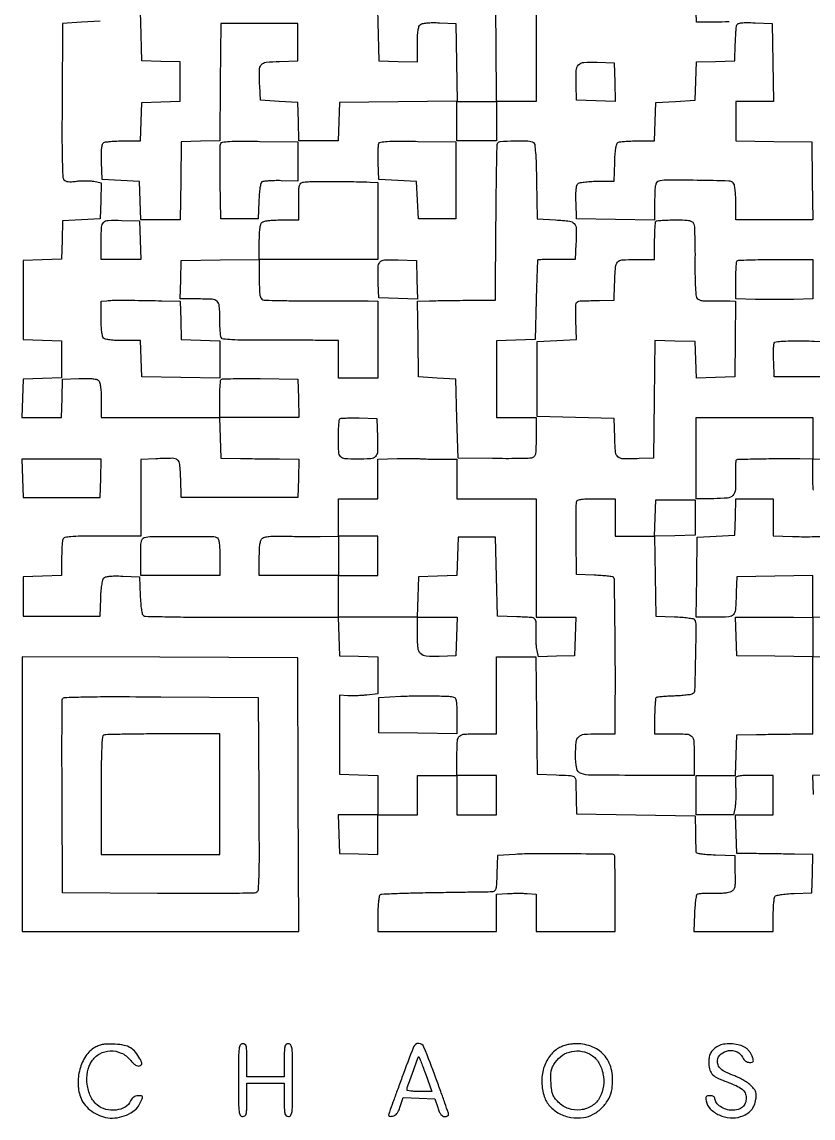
# Model space of a CAD drawing. Extents: x 156 to 936, y 100 to 969.
# Drawn here: x 156 to 536, y 100 to 627 of the extents above; entities that cross this region are included whole.
import ezdxf

# ---------------------------------------------------------------- set-up
doc = ezdxf.new("R2010")
doc.units = 0

msp = doc.modelspace()

# ---------------------------------------------------------------- linework, layer by layer
for points in [[(403, 636.462474), (403, 589), (393.5, 589), (384, 589), (384, 579.5), (384, 570), (374.5, 570), (365, 570), (365, 579.515573), (365, 589.031147), (336.75, 588.765573), (308.5, 588.5), (308.212474, 579.25), (307.924948, 570), (298.5, 570), (289.075052, 570), (288.787526, 579.25), (288.5, 588.5), (279.5, 589), (270.5, 589.5), (270.199088, 596.479083, -0.012477), (270.062458, 604.011209, -0.170867), (270.97509, 606.54849, -0.198326), (273.222155, 607.762911, -0.017722), (279.759315, 608.211203), (288.5, 608.5), (288.5, 617.5), (288.5, 626.5), (270, 626.5), (251.5, 626.5), (251.23449, 598.287321), (250.96898, 570.074641), (241.73449, 569.787321), (232.5, 569.5), (232.227935, 550.75), (231.955869, 532), (222.515461, 532), (213.075052, 532), (212.787526, 541.25), (212.5, 550.5), (203.5, 551), (194.5, 551.5), (194.206902, 559.914347, -0.008519), (194.135766, 563.914541, -0.027159), (194.278749, 566.5815, -0.039341), (194.610638, 568.340297, -0.187221), (195.206902, 569.149034, -0.110258), (196.104817, 569.472431, -0.009596), (198.532567, 569.732898, -0.012245), (201.472742, 569.918956, -0.009211), (204.712474, 569.984687), (212.924948, 570), (213.212474, 579.25), (213.5, 588.5), (222.75, 588.787526), (232, 589.075052), (232, 598.5), (232, 607.924948), (222.75, 608.212474), (213.5, 608.5), (213, 627), (212.5, 645.5)], [(326.5, 645.5), (327, 627), (327.5, 608.5), (336.75, 608.212474), (346, 607.924948), (346, 616.340029, -0.009341), (346.074469, 620.32561, -0.027071), (346.326393, 623.071383, -0.038412), (346.748416, 624.937491, -0.145738), (347.405204, 625.921326, -0.126804), (348.431833, 626.405224, -0.023545), (350.514748, 626.701133, -0.021342), (353.264652, 626.842502, -0.01153), (356.655204, 626.793771), (364.5, 626.5), (364.772065, 607.75), (365.044131, 589), (374.537639, 589), (384.031147, 589), (383.765573, 617.25), (383.5, 645.5)], [(495.741179, 627.261666, -0.019315), (488.970138, 627), (480.075052, 627), (479.787526, 636.25)], [(193.5, 627.5), (184.5, 627), (175.5, 626.5), (175.237543, 589.617473, 0.001661), (175.171048, 572.094484, 0.005906), (175.298347, 560.867897, 0.00364), (175.541716, 552.87284, 0.165233), (176.123594, 551.351078, 0.118265), (176.93466, 550.743874, 0.07078), (178.102495, 550.425845, 0.047161), (179.748013, 550.375969, 0.016985), (182.081283, 550.605171, -0.019688), (184.185295, 550.800376, -0.01436), (186.533192, 550.857731, -0.014551), (188.765456, 550.783161, -0.030748), (190.4834, 550.569092), (194.076335, 549.895053), (193.788168, 541.197527), (193.5, 532.5), (184.5, 532), (175.5, 531.5), (175.212964, 522.287036), (174.925929, 513.074071), (165.712964, 512.787036), (156.5, 512.5), (156.5, 493.5), (156.5, 474.5), (165.75, 474.212474), (175, 473.924948), (175, 465), (175, 456.075052), (165.75, 455.787526), (156.5, 455.5), (156.212474, 446.25), (155.924948, 437), (165.424948, 437), (174.924948, 437), (175.212474, 446.25), (175.5, 455.5), (183.344796, 455.793771, -0.01153), (186.735348, 455.842502, -0.021342), (189.485252, 455.701133, -0.023545), (191.568167, 455.405224, -0.126804), (192.594796, 454.921326, -0.145524), (193.251072, 453.939147, -0.03848), (193.673265, 452.078343, -0.027148), (193.9254, 449.342652, -0.009406), (194, 445.377555), (194, 437), (222.463788, 437), (250.927576, 437), (251.213788, 427.25), (251.5, 417.5), (261, 417.329024, 0.000734), (265.310027, 417.257785, 0.000438), (270.437586, 417.185059, 0.000439), (275.54497, 417.121578, 0.000761), (279.787526, 417.079024), (289.075052, 417), (288.787526, 407.75), (288.5, 398.5), (260.5, 398.5), (232.5, 398.5), (232.213926, 407.640319, 0.01399), (231.8069, 414.500116, 0.205492), (230.688048, 416.584758, 0.172296), (228.31466, 417.402029, 0.009277), (220.25, 417.174833), (213, 416.835882), (213, 398.417941), (213, 380), (194.606989, 380, 0.002472), (184.276552, 379.948927, 0.018295), (179.359559, 379.72025, 0.036273), (176.606822, 379.288503, 0.24904), (175.606989, 378.418213, 0.068336), (175.368953, 377.40135, 0.007357), (175.178303, 374.986123, 0.008933), (175.044388, 372.089223, 0.007082), (175, 368.955738), (175, 361.075052), (165.75, 360.787526), (156.5, 360.5), (156.5, 351), (156.5, 341.5), (175, 341.5), (193.5, 341.5), (193.793676, 349.950164, -0.011626), (193.98723, 353.284084, -0.015307), (194.327227, 356.311068, -0.012743), (194.74742, 358.789423, -0.125475), (195.197621, 359.738119, -0.151604), (196.140288, 360.351899, -0.040696), (197.914254, 360.702074, -0.027996), (200.542386, 360.853535, -0.009286), (204.403945, 360.787955), (212.5, 360.5), (212.792098, 351.532999, 0.009815), (212.991728, 347.711606, 0.020219), (213.327056, 344.736971, 0.020082), (213.754924, 342.545857, 0.193391), (214.292098, 341.785523, 0.138594), (215.323489, 341.468482, 0.000725), (226.013929, 341.240319, 0.003136), (238.229465, 341.073964, 0.001975), (252.5, 341.025494, -0.000069), (267.341689, 341.031641, -0.000083), (281.337414, 341.033187, -0.000071), (293.140377, 341.030862, -0.000539), (298.712474, 341.02297), (307.924948, 341), (308.212474, 331.75), (308.5, 322.5), (317.75, 322.212474), (327, 321.924948), (327, 313.034431), (327, 304.143913), (321.75, 303.587224, -0.01032), (319.447713, 303.391054, -0.007392), (316.867188, 303.263016, -0.007469), (314.404672, 303.214117, -0.015885), (312.5, 303.265268), (308.5, 303.5), (308.5, 284.5), (308.5, 265.5), (317.75, 265.212474), (327, 264.924948), (327, 255.462474), (327, 246), (317.462474, 246), (307.924948, 246), (308.212474, 236.75), (308.5, 227.5), (317.75, 227.212474), (327, 226.924948), (327, 236.462474), (327, 246), (336.5, 246), (346, 246), (346, 255.5), (346, 265), (355.5, 265), (365, 265), (365, 255.5), (365, 246), (374.5, 246), (384, 246), (384, 255.5), (384, 265), (374.5, 265), (365, 265), (365, 274.393011, -0.013298), (365.190353, 281.54893, -0.19079), (366.232644, 283.820169, -0.18106), (368.570915, 284.823337, -0.011759), (376.081787, 285), (384, 285), (384, 303.5), (384, 322), (393.484427, 322), (402.968853, 322), (403.234427, 293.75), (403.5, 265.5), (412.75, 265.212474, -0.004264), (418.52062, 264.983824, -0.0536), (420.673065, 264.646992, -0.178504), (421.657551, 263.950658, -0.144638), (422.060483, 262.712474, -0.000042), (422.095045, 261.444269, -0.000008), (422.15887, 259.093664, -0.000008), (422.233491, 256.342202, -0.000008), (422.310483, 253.5), (422.5, 246.5), (451, 246), (479.5, 245.5), (479.606566, 237.5, 0.001471), (479.65784, 234.34737, 0.001981), (479.723962, 231.493836, 0.001349), (479.795377, 229.100344, 0.02131), (479.856566, 228.287526, 0.303024), (480.345712, 227.714056, 0.029454), (482.219449, 227.30048, 0.02386), (485.064801, 226.984382, 0.007964), (489.25, 226.787526), (498.5, 226.5), (498.607219, 218.170964, -0.005243), (498.619862, 212.873009, -0.062688), (498.34832, 210.848203, -0.157974), (497.621389, 209.71878, -0.080733), (496.146481, 208.865592, -0.055695), (494.751766, 208.506422, -0.015447), (492.502373, 208.258261, -0.015395), (489.921138, 208.133752, -0.015574), (487.347073, 208.169106, 0.012551), (484.901287, 208.217484, 0.017366), (482.708817, 208.129623, 0.013991), (480.924441, 207.945607, 0.16505), (480.307811, 207.641714, 0.158328), (479.973551, 206.98644, 0.008128), (479.633714, 204.599036, 0.012276), (479.341183, 201.70073, 0.008543), (479.147384, 198.417236), (478.794768, 190), (497.897384, 190), (517, 190), (517.015313, 197.75, -0.009121), (517.07711, 200.806269, -0.012155), (517.251296, 203.57771, -0.009471), (517.494844, 205.866303, -0.110752), (517.797157, 206.706033, -0.192561), (518.533237, 207.236162, -0.02067), (520.63313, 207.666992, -0.020911), (523.460658, 208.005667, -0.010674), (527.031844, 208.206033), (535.5, 208.5), (535.787526, 217.75), (536.075052, 227), (527.287526, 227.106392, -0.000252), (523.238483, 227.157453, -0.000139), (518.290711, 227.223716, -0.000139), (513.275305, 227.29367, -0.000223), (509, 227.356392), (499.5, 227.5), (499.212474, 236.75), (498.924948, 246), (507.962474, 246), (517, 246), (517, 255.5), (517, 265), (508, 265, 0.007365), (503.741378, 264.93727, 0.026824), (501.04747, 264.71291, 0.040651), (499.385852, 264.344853, 0.310283), (498.914746, 263.75, 0.017666), (498.889678, 262.985286, 0.002184), (498.901232, 261.317319, 0.002577), (498.933832, 259.335619, 0.002129), (498.988458, 257.223851, -0.012161), (499.001436, 254.985789, -0.010328), (498.90886, 252.624002, -0.010457), (498.735063, 250.476245, -0.028645), (498.494257, 248.973851), (497.841089, 246), (488.920545, 246), (480, 246), (480, 255.5), (480, 265), (489.463788, 265), (498.927576, 265), (499.213788, 274.75), (499.5, 284.5), (509, 284.643608, -0.000218), (513.272687, 284.706331, -0.000136), (518.279688, 284.776284, -0.000137), (523.215497, 284.842549, -0.000248), (527.25, 284.893608), (536, 285), (536, 303.536212), (536, 322.072424), (545.75, 321.786212)], [(536.320981, 402.047251, -0.024242), (536.07522, 404.828796, -0.009913), (536, 408.622445), (536, 417), (529.75, 417.07796, 0.004212), (519.89698, 417.117863, 0.003856), (509.750753, 416.995231, 0.000663), (499.874908, 416.786586, 0.193085), (499.138488, 416.471821, 0.185892), (498.967374, 416.086385, 0.004526), (498.885876, 414.107933, 0.009244), (498.853794, 411.754233, 0.006083), (498.899906, 409.045915, -0.021571), (498.806618, 402.356442, -0.17678), (497.618066, 399.599415, -0.182246), (494.952797, 398.301111, -0.023193), (488.464816, 398), (480, 398), (480, 417.5), (480, 437), (508, 437), (536, 437), (536, 426.963788), (536, 416.927576), (545.75, 417.213788)], [(545.75, 341.213788), (536, 340.927576), (536, 331.465459), (536, 322.003343), (517.75, 322.251671), (499.5, 322.5), (499.212474, 331.75), (498.924948, 341), (508.212474, 341.063971, -0.001581), (512.43785, 341.07971, -0.000931), (517.488977, 341.073144, -0.000931), (522.536536, 341.047789, -0.001591), (526.75, 341.005367), (536, 340.882791), (536, 350.963954), (536, 361.045117), (517.75, 360.772559), (499.5, 360.5), (499.24697, 353, -0.008412), (498.823679, 344.63316, -0.161725), (497.851328, 342.254444, -0.203705), (495.717731, 341.196912, -0.014565), (488.959355, 341), (479.956814, 341), (480.228407, 360.25), (480.5, 379.5), (489.5, 380), (498.5, 380.5), (498.788933, 389.25), (499.077866, 398), (508.038933, 398), (517, 398), (517, 389.06862), (517, 380.13724), (526.25, 379.81862, 0.007061), (530.512229, 379.732045, 0.003902), (535.720312, 379.74047, 0.00389), (540.99959, 379.831291, 0.006244)]]:
    msp.add_lwpolyline(points, format="xyb")
for points in [[(516.772065, 607.75), (517.044131, 589), (508.022065, 589), (499, 589), (499, 579.522559), (499, 570.045117), (517.25, 569.772559), (535.5, 569.5), (535.772065, 550.75), (536.044131, 532), (517.522065, 532), (499, 532), (499, 540.3, 0.011084), (498.92177, 543.828493, 0.020332), (498.677711, 546.693122, 0.021091), (498.310542, 548.860329, 0.144849), (497.8, 549.8, 0.192327), (495.704564, 550.699267, 0.00225), (480.383247, 551.019097, 0.003894), (465.652396, 551.145544, 0.09206), (461.581787, 550.393011, 0.192609), (460.78266, 549.653065, 0.069778), (460.311379, 548.150556, 0.034463), (460.062917, 545.562695, 0.006705), (460, 540.870946), (460, 531.955869), (441.25, 532.227935), (422.5, 532.5), (422.205143, 540.405143, -0.011388), (422.157076, 543.71829, -0.020086), (422.289542, 546.451088, -0.019894), (422.559646, 548.543372, -0.155487), (423.004654, 549.405143, -0.152315), (423.832561, 549.839656, -0.013558), (426.186444, 550.204795, -0.016706), (429.078729, 550.47564, -0.01225), (432.299511, 550.589905), (440.5, 550.67981), (440.792098, 559.556906, -0.009933), (440.991728, 563.337292, -0.020419), (441.327243, 566.281831, -0.020329), (441.755351, 568.450035, -0.194667), (442.292098, 569.201688, -0.112481), (443.143415, 569.504874, -0.008796), (445.557593, 569.748365, -0.011636), (448.478846, 569.92284, -0.00863), (451.712474, 569.984687), (459.924948, 570), (460.212474, 579.25), (460.5, 588.5), (470, 589), (479.5, 589.5), (479.787036, 598.712964), (480.074071, 607.925929), (489.287036, 608.212964), (498.5, 608.5), (498.769726, 616.5, -0.004856), (498.906924, 619.658206, -0.006435), (499.096669, 622.529142, -0.004718), (499.308686, 624.923964, -0.062009), (499.503958, 625.790697, -0.236137), (500.136155, 626.393451, -0.045966), (501.725013, 626.725324, -0.029219), (504.255094, 626.866208, -0.00809), (508.234232, 626.790697), (516.5, 626.5)], [(440.788029, 598.211971), (441.076058, 588.923942), (431.788029, 589.211971), (422.5, 589.5), (422.275288, 596.862992, -0.018676), (422.322746, 603.803634, -0.176425), (423.445505, 606.508542, -0.194749), (425.986776, 607.715549, -0.023518), (432.306341, 607.789532), (440.5, 607.5)], [(288.5, 560.095459), (288.5, 550.690918), (280.5, 550.86316, 0.00955), (277.347923, 550.870812, 0.012842), (274.495728, 550.749939, 0.009953), (272.142856, 550.542493, 0.119967), (271.293967, 550.235857, 0.188109), (270.765677, 549.485587, 0.020293), (270.334001, 547.367394, 0.020684), (269.994374, 544.529231, 0.010759), (269.793967, 540.968156), (269.5, 532.5), (260.5, 532.5), (251.5, 532.5), (251.225464, 549.964868, -0.002788), (251.156623, 556.752302, -0.004168), (251.178988, 562.683591, -0.001811), (251.25858, 567.743239, -0.086983), (251.452769, 568.737514, -0.27591), (252.318377, 569.417629, -0.018118), (255.616533, 569.719625, -0.014541), (260.887666, 569.856704, -0.00296), (270.227305, 569.772646), (288.5, 569.5)], [(364.5, 551), (364.5, 532.5), (355.5, 532.5), (346.5, 532.5), (346, 541.5), (345.5, 550.5), (336.5, 551), (327.5, 551.5), (327.205027, 559.411609, -0.006678), (327.130183, 562.541021, -0.008767), (327.150121, 565.398988, -0.006722), (327.240504, 567.779383, -0.078916), (327.432332, 568.684256, -0.271496), (328.329852, 569.401442, -0.021534), (331.482268, 569.72062, -0.015363), (336.664758, 569.861208, -0.002829), (346.227305, 569.772646), (364.5, 569.5)], [(401.726088, 569.190449, -0.223435), (402.339909, 568.222567, -0.01141), (402.731244, 564.426015, -0.01247), (403.034694, 558.909881, -0.003691), (403.226088, 550.455762), (403.5, 532.5), (412.403193, 532, -0.01567), (419.125626, 531.410698, -0.188537), (421.375547, 530.206352, -0.176006), (422.292551, 527.756601, -0.01331), (422.170996, 520.557929), (421.841992, 513), (412.920996, 513, 0.002623), (409.486971, 512.981986, 0.004232), (406.56355, 512.926563, 0.000909), (404.005838, 512.851756, 0.223557), (403.805984, 512.75, 0.15636), (403.722795, 512.521939, 0.000154), (403.50564, 506.992187, 0.001503), (403.283114, 500.802625, 0.000919), (403.055984, 493.5), (402.5, 474.5), (393.25, 474.212474), (384, 473.924948), (384, 455.462474), (384, 437), (393.5, 437), (403, 437), (403, 427.519052, -0.004257), (402.949517, 421.590097, -0.051264), (402.677708, 419.325749, -0.156315), (402.008415, 418.188732, -0.129099), (400.75, 417.54653, -0.047618), (399.205572, 417.360408, -0.002605), (394.314062, 417.264722, -0.004028), (388.484347, 417.228038, -0.00293), (382, 417.277478), (365.5, 417.5), (365, 436.5), (364.5, 455.5), (355.5, 456), (346.5, 456.5), (346.276588, 474.75), (346.053177, 493), (351.776588, 493.124356, -0.001646), (354.820884, 493.180473, -0.000447), (359.637498, 493.249091, -0.000452), (365.103129, 493.317126, -0.00047), (370.5, 493.374356), (383.5, 493.5), (383.751572, 530.5, -0.001159), (383.881706, 544.773468, -0.001838), (384.066438, 556.998438, -0.000394), (384.276678, 567.738185, -0.084503), (384.470187, 568.75, -0.29568), (385.749964, 569.699365, -0.009438), (392.504921, 569.999438, -0.013451), (399.113793, 569.990305, -0.135237)], [(323.25, 550.193898), (327, 550), (327, 531.5), (327, 513), (298.5, 513), (270, 513), (270, 503.567388, 0.005449), (270.057615, 498.280787, 0.038124), (270.309908, 495.714821, 0.093475), (270.833402, 494.326687, 0.187141), (271.75, 493.624438, 0.064146), (273.056942, 493.419372, 0.001424), (279.448437, 493.261656, 0.003205), (286.942854, 493.146149, 0.002159), (295.5, 493.106081, -0.000197), (304.271885, 493.099424, -0.000245), (312.432813, 493.086015, -0.000199), (319.28662, 493.068667, -0.001848), (322.25, 493.049031), (327, 493), (327, 474.5), (327, 456), (317.5, 456), (308, 456), (308, 465), (308, 474), (299.25, 474.091325, 0.001631), (294.64293, 474.124384, 0.000466), (287.496075, 474.145701, 0.000469), (279.430725, 474.154678, 0.000498), (271.523871, 474.148192, -0.003378), (262.54563, 474.192546, -0.011738), (256.745732, 474.396616, -0.010316), (252.751539, 474.713927, -0.230081), (251.789184, 475.306867, -0.112619), (251.489568, 476.148476, -0.008755), (251.248954, 478.541527, -0.011605), (251.076492, 481.437059, -0.0086), (251.015313, 484.643011, 0.017574), (250.787095, 490.804148, 0.202648), (249.709786, 492.914255, 0.165333), (247.336466, 493.837956, 0.010866), (239.880687, 494), (231.924948, 494), (232.212474, 503.25), (232.5, 512.5), (251.25, 512.772065), (270, 513.044131), (270, 521.322065, -0.011128), (270.078297, 524.839661, -0.02036), (270.322482, 527.697912, -0.021115), (270.689753, 529.861303, -0.144751), (271.2, 530.8, -0.144849), (272.139671, 531.310542, -0.021091), (274.306878, 531.677711, -0.020332), (277.171507, 531.92177, -0.011084), (280.7, 532), (289, 532), (289, 540.930449, -0.004474), (289.050025, 546.520404, -0.055234), (289.321932, 548.628842, -0.171937), (289.992806, 549.654704, -0.1282), (291.25, 550.180449, -0.033904), (294.291381, 550.403773, -0.001274), (305.727624, 550.437708, -0.002365), (316.789103, 550.390043, -0.010656)], [(212.787526, 522.25), (213.075052, 513), (203.537526, 513), (194, 513), (194, 520.918213, -0.010963), (194.165664, 528.472899, -0.175128), (195.124796, 530.802332, -0.203843), (197.29455, 531.800818, -0.015597), (203.87125, 531.787164), (212.5, 531.5)], [(478.795429, 530.023972, -0.076637), (479.079811, 528.63064, -0.00389), (479.268041, 523.994798, -0.006146), (479.381556, 518.460479, -0.004409), (479.377838, 512.273972, 0.005597), (479.388796, 506.101862, 0.007933), (479.547129, 500.612427, 0.004902), (479.797483, 496.023802, 0.105398), (480.162781, 494.725778, 0.122784), (480.947292, 493.846844, 0.09305), (482.135948, 493.327119, 0.050507), (484.036472, 493.086964, 0.011388), (487.298147, 493.080465, -0.002296), (489.871023, 493.122126, -0.00222), (492.473126, 493.140755, -0.002192), (494.763782, 493.13694, -0.008154), (496.20611, 493.104687), (498.91222, 493), (498.70611, 474.75), (498.5, 456.5), (489.289473, 456.212997), (480.078945, 455.925993), (479.789473, 464.712997), (479.5, 473.5), (469.765635, 473.786023), (460.031269, 474.072047), (459.765635, 445.786125), (459.5, 417.500204), (452.5, 417.255903, -0.011566), (444.82182, 417.165649, -0.175647), (442.369198, 418.086371, -0.195734), (441.210321, 420.326875, -0.014919), (440.787398, 427.259666), (440.5, 436.5), (422, 437), (403.5, 437.5), (403.5, 455.5), (403.5, 473.5), (412.942162, 474), (422.384324, 474.5), (422.162595, 483.75, -0.003705), (422.063811, 489.715879, -0.056729), (422.277789, 491.762177, -0.204736), (422.937242, 492.683136, -0.130473), (424.220433, 493.060483, 0.000086), (425.518234, 493.09514, 0.000016), (427.886627, 493.15887, 0.000017), (430.652882, 493.233491, 0.000016), (433.5, 493.310483), (440.5, 493.5), (440.75303, 501, -0.008402), (441.176069, 509.365335, -0.161469), (442.147153, 511.744619, -0.203902), (444.278201, 512.802642, -0.014636), (451.019052, 513), (460, 513), (460, 521.833333, -0.007039), (460.048334, 525.266524, -0.010477), (460.195833, 528.267708, -0.005871), (460.400808, 530.76784, -0.174709), (460.666667, 531.333333, -0.173217), (461.227167, 531.59883, -0.006416), (463.594883, 531.804167, -0.01099), (466.445036, 531.951645, -0.00743), (469.698891, 532, -0.006222), (474.528778, 531.939894, -0.04729), (476.785994, 531.669103, -0.115142), (478.033646, 531.076878, -0.136852)], [(345.788029, 503.211971), (346.076058, 493.923942), (336.788029, 494.211971), (327.5, 494.5), (327.199088, 501.479083, -0.011928), (327.050889, 509.182645, -0.176334), (327.972515, 511.678754, -0.210428), (330.215167, 512.770984, -0.017872), (336.778718, 512.788514), (345.5, 512.5)], [(536, 503.570969), (536, 494.141938), (526.955511, 493.820969, -0.005637), (522.809936, 493.720634, -0.003199), (517.790284, 493.687879, -0.003193), (512.731584, 493.719546, -0.005259), (508.455511, 493.81862), (499, 494.13724), (499, 502.901953, -0.007094), (499.048337, 506.308836, -0.010549), (499.195833, 509.287865, -0.005947), (499.40086, 511.768544, -0.1745), (499.666667, 512.333333, -0.187801), (500.280493, 512.603134, -0.001706), (505.376042, 512.804167, -0.00551), (511.28273, 512.951873, -0.003496), (518.166667, 513), (536, 513)], [(223.212474, 493.146047), (231.924948, 493), (232.212474, 483.75), (232.5, 474.5), (241.75, 474.212474), (251, 473.924948), (251, 464.940409), (251, 455.955869), (232.25, 456.227935), (213.5, 456.5), (213.211067, 465.25), (212.922134, 474), (204.661067, 474, -0.011162), (201.1518, 474.078348, -0.020382), (198.298426, 474.32263, -0.021133), (196.13795, 474.68998, -0.144676), (195.2, 475.2, -0.144553), (194.690352, 476.136731, -0.021162), (194.322872, 478.292456, -0.020418), (194.078432, 481.137883, -0.011217), (194, 484.633578), (194, 492.867155), (196.75, 493.183578, -0.023124), (199.322247, 493.359584, -0.005874), (203.507368, 493.402818, -0.003285), (210.263243, 493.348848, -0.000551)], [(555.5, 465), (555.5, 456.5), (536.5, 456.5), (517.5, 456.5), (517.203033, 463.906415, -0.007193), (517.127592, 466.8426, -0.009297), (517.14725, 469.53838, -0.007382), (517.238571, 471.783736, -0.077906), (517.430148, 472.678565, -0.272381), (518.337704, 473.401322, -0.021017), (521.562482, 473.720448, -0.015049), (526.870736, 473.861232, -0.002729), (536.727115, 473.772149), (555.5, 473.5)], [(288.787526, 446.25), (289.075052, 437), (270.037526, 437), (251, 437), (251, 445.833333, -0.006854), (251.04705, 449.265296, -0.010233), (251.190675, 452.26255, -0.005619), (251.39008, 454.762858, -0.175411), (251.649107, 455.315773, -0.191484), (252.248868, 455.57432, -0.001602), (257.424676, 455.705926, -0.005369), (263.413768, 455.774691, -0.003396), (270.399107, 455.73244), (288.5, 455.5)], [(326.785858, 427.376009, -0.014379), (326.803324, 420.565509, -0.18691), (325.844097, 418.269556, -0.188319), (323.591803, 417.227833, -0.014633), (316.831787, 417.013655, -0.018471), (311.131631, 417.210555, -0.195493), (309.085795, 418.218011, -0.1701), (308.17283, 420.438263, -0.013288), (308, 426.940322, -0.007507), (308.050969, 430.335015, -0.011089), (308.206402, 433.309705, -0.006524), (308.422893, 435.779584, -0.172924), (308.702644, 436.369311, -0.179987), (309.290922, 436.638564, -0.007016), (311.709672, 436.781547, -0.011703), (314.626528, 436.84459, -0.007913), (317.952644, 436.785977), (326.5, 436.5)], [(356.581787, 417), (365, 417), (365, 407.5), (365, 398), (384, 398), (403, 398), (403, 369.5), (403, 341), (412.537526, 341), (422.075052, 341), (421.787526, 331.75), (421.5, 322.5), (412.837725, 322.212347), (404.175451, 321.924693), (403.511338, 324.948379, -0.025506), (403.267963, 326.408146, -0.011596), (403.091988, 328.336398, -0.011448), (403.000021, 330.382314, -0.015418), (403.01635, 332.236033, 0.0104), (403.132404, 338.393837, 0.202537), (402.404095, 340.108694, 0.178702), (400.631565, 340.891423, 0.007773), (393.75, 341.212474), (384.5, 341.5), (384, 360.5), (383.5, 379.5), (374.5, 379.5), (365.5, 379.5), (365.212964, 370.287036), (364.925929, 361.074071), (355.712964, 360.787036), (346.5, 360.5), (346.213788, 350.75), (345.927576, 341), (355.501314, 341), (365.075052, 341), (364.787526, 331.75), (364.5, 322.5), (356.520365, 322.203802, -0.024754), (350.179672, 322.2824, -0.188489), (347.521953, 323.515788, -0.172538), (346.277182, 326.288424, -0.02007), (346, 333.19113), (346, 341), (327, 341), (308, 341), (308, 351), (308, 361), (289, 361), (270, 361), (270, 369.377555, -0.009118), (270.074186, 373.44514, -0.028987), (270.330524, 376.151611, -0.043883), (270.773344, 377.96035, -0.13844), (271.47458, 378.978903, -0.125079), (272.589189, 379.508902, -0.024523), (274.802749, 379.834299, -0.020936), (277.814653, 380.000288, -0.00977), (281.72458, 379.975462, 0.003165), (285.717686, 379.89735, 0.001862), (290.492533, 379.851957, 0.001862), (295.264977, 379.842131, 0.00318), (299.25, 379.874114), (308, 380), (308, 389), (308, 398), (317.5, 398), (327, 398), (327, 407.462474), (327, 416.924948), (336.25, 417.245847, -0.003295), (339.890207, 417.348119, -0.004488), (343.174025, 417.389241, -0.003001), (345.926618, 417.382479, -0.05034), (346.831787, 417.283373, 0.04224), (347.721129, 417.171424, 0.002933), (350.245212, 417.083241, 0.004153), (353.260343, 417.020667, 0.003111)], [(441, 389), (441, 380), (450.461067, 380), (459.922134, 380), (460.211067, 388.75), (460.5, 397.5), (470, 397.5), (479.5, 397.5), (479.4491, 389), (479.398199, 380.5), (469.677635, 380.213529), (459.95707, 379.927058), (460.228535, 360.713529), (460.5, 341.5), (469.467001, 341.207902, -0.01023), (472.947989, 341.023158, -0.015224), (475.982224, 340.706676, -0.010221), (478.450922, 340.321401, -0.213656), (479.054524, 339.911779, -0.142161), (479.845178, 337.067599, -0.002717), (479.586517, 321.59839, -0.001816), (479.177743, 305.748574, -0.252097), (478.262437, 304.162195, -0.101803), (477.4332, 303.858873, -0.008415), (475.143358, 303.557339, -0.010978), (472.373959, 303.301427, -0.008242), (469.317332, 303.137105, 0.005439), (466.289872, 302.991365, 0.007804), (463.611623, 302.791231, 0.004601), (461.371422, 302.567826, 0.111705), (460.781816, 302.365155, 0.228591), (460.470393, 301.876889, 0.00773), (460.229659, 299.544364, 0.013193), (460.0566, 296.710834, 0.008654), (460, 293.440983), (460, 285), (467.918213, 285, -0.011759), (475.429085, 284.823337, -0.18106), (477.767356, 283.820169, -0.19079), (478.809647, 281.54893, -0.013298), (479, 274.393011), (479, 265), (451.106989, 265, -0.002011), (429.393227, 265.087341, -0.078161), (424.638287, 265.874462, -0.274916), (422.568456, 268.262374, -0.044426), (422, 274.647529, -0.02206), (422.278407, 280.954711, -0.178335), (423.494981, 283.530946, -0.174873), (426.105026, 284.729252, -0.021044), (432.535184, 285), (441, 285), (441.061264, 293.75, 0.002369), (441.112289, 316.285203, 0.002586), (440.944984, 338.170543, 0.000315), (440.66333, 359.116618, 0.195257), (440.20973, 360.19027, 0.163565), (439.610981, 360.487769, 0.006786), (437.205333, 360.785917, 0.01115), (434.301404, 361.04048, 0.007624), (430.994391, 361.205609), (422.5, 361.5), (422.311001, 378.5, -0.002312), (422.268106, 385.105162, -0.003462), (422.297257, 390.873438, -0.001457), (422.370697, 395.804437, -0.07449), (422.529616, 396.75, -0.252913), (423.146129, 397.336131, -0.033272), (424.978545, 397.704115, -0.024983), (427.779604, 397.933492, -0.007938), (431.968615, 398), (441, 398)], [(249.418213, 379.393011, -0.192406), (250.217093, 378.653872, -0.06988), (250.688469, 377.154102, -0.034532), (250.937024, 374.571713, -0.00673), (251, 369.893011), (251, 361), (232, 361), (213, 361), (213, 369.926676, -0.00584), (213.058229, 374.911533, -0.040274), (213.311818, 377.344267, -0.098998), (213.837679, 378.654297, -0.186134), (214.75, 379.310674, -0.061352), (218.268775, 379.781671, -0.002034), (232.414894, 379.872822, -0.001472), (246.897843, 379.864571, -0.090973)], [(269.759817, 255.860756, -0.000764), (269.87272, 227.927169, -0.00799), (269.718396, 216.469094, -0.011301), (269.378632, 209.947145, -0.290193), (268.367296, 208.58745, -0.089452), (267.032792, 208.333595, -0.000479), (253.803136, 208.219928, -0.002086), (238.709184, 208.167691, -0.00132), (221.107479, 208.226694), (175.5, 208.5), (175.239372, 254.5, -0.000997), (175.174287, 272.225103, -0.001596), (175.197198, 287.357597, -0.000282), (175.267665, 300.72814, -0.090314), (175.461789, 301.759906, -0.301449), (176.45055, 302.464468, -0.003096), (185.402033, 302.70934, -0.005599), (198.68089, 302.841585, -0.001079), (222.722417, 302.759906), (269.5, 302.5)], [(363.75, 302.48187, -0.247326), (364.330902, 301.873582, -0.034771), (364.701216, 300.118436, -0.02603), (364.932382, 297.448764, -0.008582), (365, 293.50932), (365, 284.955869), (346.25, 285.227935), (327.5, 285.5), (327.5, 294), (327.5, 302.5), (338, 303, -0.008499), (345.989834, 303.24445, -0.008427), (354.006061, 303.218275, -0.006185), (361.020759, 302.990302, -0.069774)], [(195.25, 284.337719, 0.286605), (194.579791, 283.416621, 0.006896), (194.265434, 277.906228, 0.008864), (194.055066, 269.647433, 0.001935), (194, 255.416667), (194, 227), (222.5, 227), (251, 227), (251, 256), (251, 285), (223.75, 284.921053, 0.001717), (213.21496, 284.854351, 0.002675), (204.1375, 284.717133, 0.000767), (196.247198, 284.543529, 0.090243)], [(393, 227), (384.5, 226.5), (384.211067, 217.75, -0.005867), (383.993797, 212.89732, -0.04183), (383.665684, 210.570503, -0.112111), (383.107311, 209.40565, -0.222741), (382.211067, 208.959161, -0.002158), (380.929011, 208.934099, -0.000032), (373.451373, 208.820693, -0.000088), (364.769006, 208.691105, -0.000058), (354.793606, 208.545128, 0.00229), (344.864789, 208.355504, 0.003592), (336.331906, 208.092096, 0.001002), (328.916816, 207.794975, 0.128582), (328.043606, 207.52695, 0.215446), (327.621654, 206.900576, 0.013514), (327.300012, 204.640803, 0.017586), (327.073708, 201.789062, 0.011006), (327, 198.440983), (327, 190), (355.5, 190), (384, 190), (384, 198.90745), (384, 207.814901), (389.25, 208.15745, -0.009119), (391.570064, 208.26638, -0.006247), (394.20625, 208.309049, -0.006299), (396.747709, 208.28641, -0.012681), (398.75, 208.192502), (403, 207.885004), (403, 198.942502), (403, 190), (422, 190), (441, 190), (441.063971, 198.75, 0.002836), (441.079289, 208.097988, 0.002949), (440.987651, 217.324701, 0.000403), (440.840042, 226.196716, 0.194383), (440.62131, 226.712023, 0.197071), (439.690482, 227.101456, 0.00026), (419.651, 227.233076, 0.002057), (401.780763, 227.267619, 0.014145)], [(191.024925, 134.204841, 0.123347), (186.626026, 130.113166, 0.078377), (183.760682, 123.691307, 0.074587), (182.917924, 116.353215, 0.090553), (184.393895, 109.599703, 0.079039), (186.379536, 106.386545, 0.058931), (189.45634, 103.567031, 0.057307), (193.208429, 101.470356, 0.064808), (197.18705, 100.38784, 0.072177), (201.675907, 100.42325, 0.062509), (206.209485, 101.71145, 0.065959), (210.034969, 103.970541, 0.107508), (212.429001, 106.862704, 0.008801), (213.728768, 109.488433, 0.157714), (213.848476, 110.409826, 0.323118), (213.351719, 110.883946, 0.034271), (211.660515, 111, 0.075606), (210.579346, 110.835575, 0.081142), (209.624508, 110.358001, 0.075346), (208.817974, 109.566304, 0.05424), (208.172806, 108.479922, -0.156087), (205.515059, 105.552795, -0.101101), (201.140944, 104.09159, -0.093822), (196.244778, 104.416243, -0.112015), (192.143477, 106.532726, -0.109185), (188.927171, 110.730521, -0.077425), (187.272051, 116.449051, -0.076435), (187.425071, 122.476219, -0.100861), (189.453318, 127.569098, -0.122118), (193.290429, 131.127462, -0.11753), (198.400986, 132.545736, -0.115517), (203.672197, 131.513962, -0.115032), (207.946714, 128.248478, 0.023509), (209.326464, 126.726383, 0.054008), (210.527935, 125.755814, 0.07872), (211.569791, 125.297452, 0.157215), (212.45929, 125.346004, 0.067623), (213.278732, 125.795209, 0.224094), (213.562524, 126.322928, 0.118611), (213.414693, 127.118961, 0.014379), (212.63735, 128.734395, 0.049281), (210.535941, 131.971886, 0.091372), (208.17674, 134.017572, 0.083372), (205.091005, 135.199337, 0.035589), (200.693399, 135.766388, 0.016886), (197.504431, 135.840769, 0.037437), (195.082858, 135.633736, 0.045461), (193.031965, 135.107904, 0.040505)], [(260, 118.5, 0.001825), (260.040662, 107.362042, 0.026629), (260.278571, 103.4375, 0.103099), (260.868713, 101.652291, 0.267644), (262, 101, 0.157888), (263.078201, 101.349175, 0.176663), (263.6875, 102.25, 0.055952), (263.948615, 104.198839, 0.005351), (264, 109), (264, 117), (273, 117), (282, 117), (282, 109, 0.005351), (282.051385, 104.198839, 0.055952), (282.3125, 102.25, 0.176663), (282.921799, 101.349175, 0.157888), (284, 101, 0.267644), (285.131287, 101.652291, 0.103099), (285.721429, 103.4375, 0.026629), (285.959338, 107.362042, 0.001825), (286, 118.5, 0.001825), (285.959338, 129.637958, 0.026629), (285.721429, 133.5625, 0.103099), (285.131287, 135.347709, 0.267644), (284, 136, 0.157888), (282.921799, 135.650825, 0.176663), (282.3125, 134.75, 0.055952), (282.051385, 132.801161, 0.005351), (282, 128), (282, 120), (273, 120), (264, 120), (264, 128, 0.005351), (263.948615, 132.801161, 0.055952), (263.6875, 134.75, 0.176663), (263.078201, 135.650825, 0.157888), (262, 136, 0.267644), (260.868713, 135.347709, 0.103099), (260.278571, 133.5625, 0.026629), (260.040662, 129.637958, 0.001825)], [(338.565865, 119.743469, 0.000163), (336.258854, 113.422119, 0.000241), (334.240749, 107.878483, 0.000106), (332.519357, 103.139685, 0.004836), (332.175108, 102.162004, 0.124527), (332.129152, 101.596577, 0.231475), (332.390998, 101.231051, 0.127622), (333.005291, 101.080482, 0.032921), (334.030916, 101.162004, 0.094498), (335.199636, 101.566992, 0.092631), (336.146741, 102.375708, 0.065546), (336.966834, 103.718084, 0.024207), (337.768446, 105.790322), (339.193548, 110.080644), (346.76652, 109.790322), (354.339492, 109.5), (355.753079, 105.25, 0.023248), (356.513336, 103.275756, 0.062728), (357.283704, 101.988729, 0.095441), (358.123755, 101.258112, 0.132144), (359.083333, 101, 0.046052), (359.81695, 101.067712, 0.065989), (360.436979, 101.270341, 0.086054), (360.855526, 101.568725, 0.197452), (361, 101.920309, 0.083507), (360.884864, 102.604882, 0.000784), (359.202426, 107.440561, 0.002613), (357.226066, 112.99907, 0.001684), (354.880599, 119.420309, 0.006144), (349.143534, 134.395058, 0.301911), (346.647895, 136.125316, 0.313331), (344.161916, 134.46988, 0.006444)], [(413.85853, 133.842497, 0.105243), (409.472117, 129.875771, 0.084689), (406.660415, 124.156335, 0.078783), (405.776956, 117.435023, 0.073187), (406.971184, 110.587313, 0.104793), (409.647834, 105.993742, 0.085784), (414.136032, 102.487176, 0.081151), (419.785882, 100.551148, 0.079424), (425.801858, 100.492996, 0.087922), (430.508889, 102.075049, 0.072093), (434.759497, 105.26348, 0.071966), (437.93642, 109.533965, 0.086985), (439.517248, 114.266452, 0.084161), (439.35175, 122.941117, 0.120029), (436.182158, 129.927376, 0.127194), (430.325151, 134.407069, 0.101392), (422.5, 135.975475, 0.028376), (420.122587, 135.830227, 0.03107), (417.849181, 135.416832, 0.032464), (415.741266, 134.748812, 0.038439)], [(429.683799, 130.471527, -0.115324), (433.173417, 126.808238, -0.08436), (435.175898, 121.53889, -0.080544), (435.37632, 115.664747, -0.08991), (433.671194, 110.266927, -0.127682), (429.921579, 106.154619, -0.114937), (424.494883, 104.182086, -0.111764), (418.63021, 104.787316, -0.115499), (413.677665, 107.860796, -0.035356), (412.020961, 109.769967, -0.072467), (411.074316, 111.505465, -0.057595), (410.541336, 113.687134, -0.015754), (410.211704, 117.219922, -0.014764), (410.099299, 120.730649, -0.050733), (410.324152, 122.996851, -0.064174), (410.96599, 124.880235, -0.034774), (412.197024, 127, -0.098358), (415.676438, 130.435546, -0.097052), (420.22082, 132.300734, -0.096901), (425.139058, 132.314384, -0.097713)], [(490.5, 134.845268, 0.053483), (488.449562, 133.420196, 0.080698), (487.058561, 131.75364, 0.080606), (486.265641, 129.730982, 0.053236), (486, 127.243129, 0.05551), (486.373826, 123.886342, 0.119586), (487.521093, 121.569887, 0.098987), (489.765882, 119.771006, 0.030583), (493.745913, 118.0075, -0.01347), (499.135855, 115.836642, -0.062639), (502.015135, 114.130467, -0.11538), (503.477158, 112.326202, -0.113295), (504, 110.048376, -0.087063), (503.545101, 107.455699, -0.126282), (502.241827, 105.545009, -0.115503), (500.079016, 104.388703, -0.065337), (497.117133, 104, -0.078229), (494.257958, 104.450096, -0.071753), (491.581288, 105.761415, -0.080547), (489.657996, 107.587758, -0.164074), (489, 109.538955, 0.144931), (488.826456, 110.125094, 0.110698), (488.345952, 110.595315, 0.085872), (487.592106, 110.898827, 0.052909), (486.638672, 111, 0.041082), (485.401257, 110.898158, 0.193239), (484.80355, 110.534977, 0.176456), (484.591939, 109.835318, 0.03333), (484.757345, 108.489037, 0.148907), (486.761223, 104.68211, 0.09094), (490.959074, 101.752856, 0.084673), (496.236092, 100.355144, 0.102545), (501.313902, 100.938582, 0.051971), (504.255201, 102.261347, 0.081384), (506.392051, 104.020945, 0.083184), (507.8251, 106.339944, 0.056726), (508.666058, 109.329581, 0.035308), (508.848159, 111.341, 0.090583), (508.614856, 112.777792, 0.083913), (507.874833, 114.103634, 0.027369), (506.373314, 115.777285, 0.04129), (504.917084, 117.009587, 0.020029), (502.875286, 118.346472, 0.019712), (500.624717, 119.576666, 0.026802), (498.5, 120.493145, -0.022101), (494.273832, 122.269163, -0.072079), (491.751297, 123.94334, -0.116679), (490.482957, 125.763313, -0.124069), (490.202667, 127.916281, -0.191494), (491.909038, 131.071017, -0.14284), (495.568307, 132.673671, -0.139344), (499.584221, 132.075514, -0.181584), (502.194524, 129.472412, 0.056173), (502.822765, 128.423764, 0.073137), (503.623116, 127.64333, 0.078522), (504.564927, 127.164847, 0.078496), (505.608496, 127, 0.03637), (506.909071, 127.09473, 0.265889), (507.382043, 127.46574, 0.167802), (507.421143, 128.197682, 0.014074), (506.839563, 130.030385, 0.057224), (506.227492, 131.298274, 0.037469), (505.258667, 132.602293, 0.037483), (504.106787, 133.746346, 0.057516), (502.941243, 134.530385, 0.070551), (500.09877, 135.524312, 0.042578), (496.545388, 135.918236, 0.042982), (493.071364, 135.707425, 0.088728)], [(350.003708, 121.152451), (352.978984, 113), (346.989492, 113, -0.011755), (344.692482, 113.054008, -0.019341), (342.756539, 113.220313, -0.014036), (341.241112, 113.45313, -0.358594), (340.990214, 113.75, -0.088267), (341.243972, 115.292689, -0.002061), (343.730339, 122.249983, -0.000848), (346.378466, 129.526062, -0.548073), (346.729711, 129.603622, -0.103469), (346.903675, 129.33763, -0.000848), (347.81467, 126.997868, -0.002997), (348.841712, 124.298848, -0.001919)]]:
    msp.add_lwpolyline(points, format="xyb", close=True)
for points in [[(156.212474, 407.75), (156.5, 398.5), (175, 398.5), (193.5, 398.5), (193.787526, 407.75), (194.075052, 417), (175, 417), (155.924948, 417)], [(308, 370.5), (308, 361), (317.5, 361), (327, 361), (327, 370.5), (327, 380), (317.5, 380), (308, 380)], [(156, 256.007138), (156, 190), (222.50719, 190), (289.014379, 190), (288.75719, 255.75), (288.5, 321.5), (222.25, 321.757138), (156, 322.014276)]]:
    msp.add_lwpolyline(points, close=True)
msp.add_lwpolyline([(545.712959, 265.213341), (535.925919, 264.926682), (536.212959, 255.713341)])

doc.saveas('drawing.dxf')
